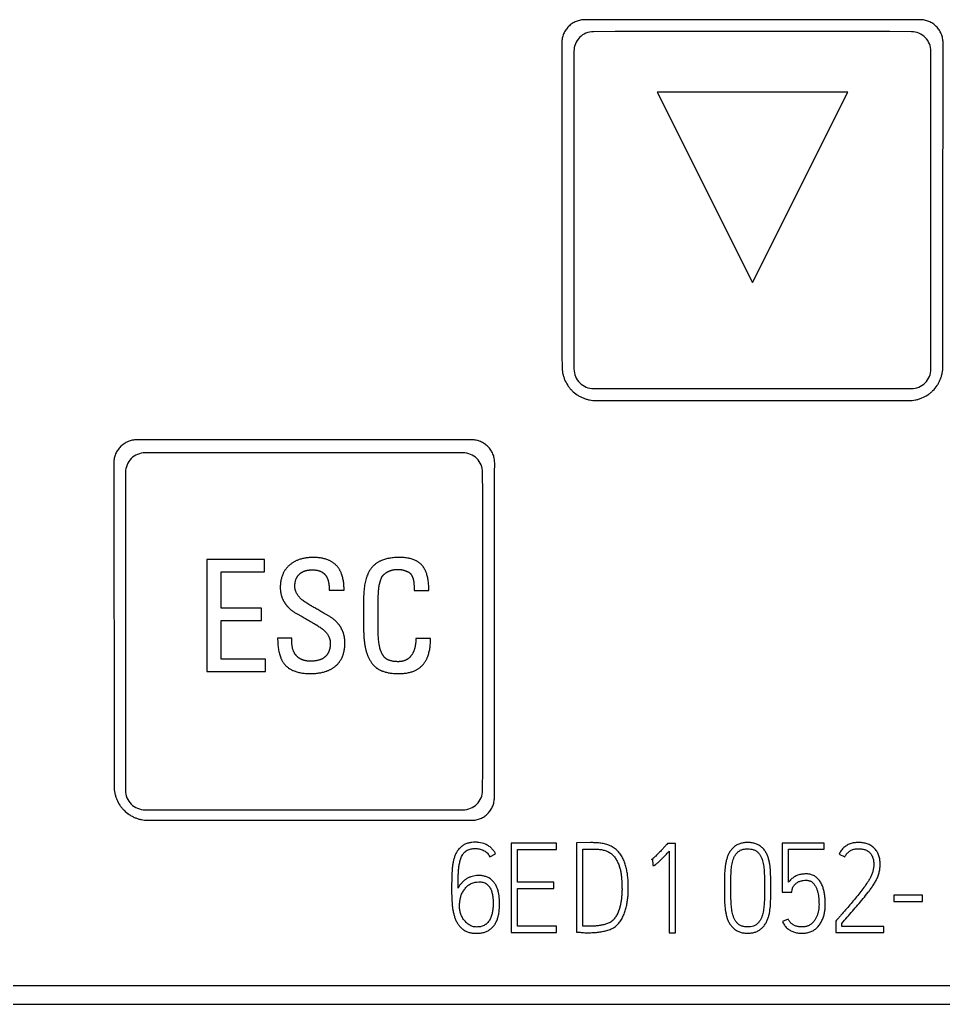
# Model space of a CAD drawing. Extents: x 0 to 420, y 0 to 297.
# Drawn here: x 134.88 to 151.37, y 167.9 to 185.48 of the extents above; entities that cross this region are included whole.
import ezdxf

# ---------------------------------------------------------------- set-up
doc = ezdxf.new("R2010")
doc.units = 0
doc.header["$LTSCALE"] = 23.1
doc.layers.add('10000_FRONT', color=7, linetype='CONTINUOUS')
doc.layers.add('10500_FRONT_LABELING', color=7, linetype='CONTINUOUS')

msp = doc.modelspace()

# ---------------------------------------------------------------- linework, layer by layer
at = {"layer": '10000_FRONT', "color": 7, "linetype": 'CONTINUOUS'}
for p, q in [((150.955, 185.478), (144.975, 185.478)), ((145.515, 185.266), (145.126, 185.264)), ((150.415, 185.266), (145.515, 185.266)), ((150.803, 185.264), (150.415, 185.266)), ((146.265, 184.186), (147.965, 180.786)), ((149.665, 184.186), (146.265, 184.186)), ((147.965, 180.786), (149.665, 184.186)), ((145.129, 178.891), (150.8, 178.891)), ((145.175, 178.677), (150.755, 178.677)), ((142.955, 177.975), (136.975, 177.975)), ((142.798, 177.743), (137.123, 177.743)), ((143.15, 177.008), (143.148, 177.395)), ((143.148, 171.717), (143.15, 172.103)), ((137.123, 171.369), (142.798, 171.369)), ((137.175, 171.183), (142.955, 171.183)), ((133.815, 168.229), (163.015, 168.229)), ((98.215, 167.896), (163.015, 167.896))]:
    msp.add_line(p, q, dxfattribs=at)
for points, knots in [([(144.975, 185.478), (144.947, 185.478), (144.921, 185.476), (144.881, 185.468), (144.868, 185.464), (144.842, 185.456), (144.829, 185.452), (144.792, 185.436), (144.768, 185.424), (144.735, 185.401), (144.724, 185.393), (144.703, 185.376), (144.693, 185.367), (144.664, 185.339), (144.647, 185.318), (144.625, 185.284), (144.618, 185.273), (144.605, 185.249), (144.599, 185.237), (144.589, 185.212), (144.584, 185.199), (144.576, 185.173), (144.573, 185.16), (144.565, 185.12), (144.562, 185.093), (144.562, 185.066)], [0, 0, 0, 0, 0.125, 0.125, 0.1875, 0.1875, 0.25, 0.25, 0.375, 0.375, 0.4375, 0.4375, 0.5, 0.5, 0.625, 0.625, 0.6875, 0.6875, 0.75, 0.75, 0.8125, 0.8125, 0.875, 0.875, 1, 1, 1, 1]), ([(151.367, 185.066), (151.367, 185.093), (151.364, 185.12), (151.356, 185.16), (151.353, 185.173), (151.345, 185.199), (151.34, 185.211), (151.325, 185.249), (151.312, 185.273), (151.29, 185.306), (151.282, 185.317), (151.265, 185.338), (151.255, 185.348), (151.227, 185.377), (151.206, 185.394), (151.173, 185.416), (151.161, 185.423), (151.137, 185.436), (151.125, 185.442), (151.1, 185.452), (151.088, 185.457), (151.062, 185.464), (151.049, 185.468), (151.009, 185.476), (150.982, 185.478), (150.955, 185.478)], [0, 0, 0, 0, 0.125, 0.125, 0.1875, 0.1875, 0.25, 0.25, 0.375, 0.375, 0.4375, 0.4375, 0.5, 0.5, 0.625, 0.625, 0.6875, 0.6875, 0.75, 0.75, 0.8125, 0.8125, 0.875, 0.875, 1, 1, 1, 1]), ([(145.126, 185.264), (145.08, 185.264), (145.035, 185.255), (144.95, 185.22), (144.912, 185.194), (144.816, 185.097), (144.778, 185.006), (144.778, 184.914)], [0, 0, 0, 0, 0.25, 0.25, 0.5, 0.5, 1, 1, 1, 1]), ([(151.151, 184.914), (151.151, 184.96), (151.142, 185.006), (151.107, 185.09), (151.082, 185.129), (150.985, 185.226), (150.895, 185.264), (150.803, 185.264)], [0, 0, 0, 0, 0.25, 0.25, 0.5, 0.5, 1, 1, 1, 1]), ([(144.565, 179.286), (144.565, 179.246), (144.569, 179.206), (144.58, 179.148), (144.585, 179.129), (144.597, 179.091), (144.604, 179.072), (144.627, 179.016), (144.645, 178.981), (144.679, 178.932), (144.69, 178.915), (144.716, 178.884), (144.729, 178.87), (144.771, 178.827), (144.802, 178.802), (144.844, 178.774), (144.852, 178.769), (144.869, 178.759), (144.896, 178.744), (144.922, 178.731), (144.959, 178.716), (144.978, 178.709), (145.006, 178.7), (145.016, 178.698), (145.035, 178.693), (145.045, 178.691), (145.094, 178.681), (145.134, 178.677), (145.175, 178.677)], [0, 0, 0, 0, 0.125, 0.125, 0.1875, 0.1875, 0.25, 0.25, 0.375, 0.375, 0.4375, 0.4375, 0.5, 0.5, 0.625, 0.625, 0.65625, 0.65625, 0.6875, 0.75, 0.75, 0.8125, 0.8125, 0.84375, 0.84375, 0.875, 0.875, 1, 1, 1, 1]), ([(144.779, 179.241), (144.779, 179.194), (144.788, 179.149), (144.823, 179.064), (144.849, 179.025), (144.946, 178.929), (145.037, 178.891), (145.129, 178.891)], [0, 0, 0, 0, 0.249999, 0.249999, 0.499999, 0.499999, 1, 1, 1, 1]), ([(150.755, 178.677), (150.795, 178.677), (150.834, 178.681), (150.893, 178.692), (150.912, 178.697), (150.95, 178.709), (150.969, 178.716), (151.025, 178.739), (151.06, 178.757), (151.101, 178.785), (151.109, 178.791), (151.125, 178.803), (151.133, 178.809), (151.157, 178.828), (151.171, 178.841), (151.214, 178.883), (151.239, 178.914), (151.267, 178.956), (151.272, 178.964), (151.282, 178.981), (151.297, 179.007), (151.31, 179.034), (151.325, 179.071), (151.332, 179.09), (151.341, 179.118), (151.343, 179.128), (151.348, 179.147), (151.35, 179.157), (151.36, 179.206), (151.364, 179.246), (151.364, 179.286)], [0, 0, 0, 0, 0.125, 0.125, 0.1875, 0.1875, 0.25, 0.25, 0.375, 0.375, 0.40625, 0.40625, 0.4375, 0.4375, 0.5, 0.5, 0.625, 0.625, 0.65625, 0.65625, 0.6875, 0.75, 0.75, 0.8125, 0.8125, 0.84375, 0.84375, 0.875, 0.875, 1, 1, 1, 1]), ([(150.8, 178.891), (150.846, 178.891), (150.892, 178.9), (150.976, 178.935), (151.015, 178.961), (151.112, 179.058), (151.15, 179.148), (151.15, 179.241)], [0, 0, 0, 0, 0.25, 0.25, 0.5, 0.5, 1, 1, 1, 1]), ([(136.975, 177.975), (136.948, 177.975), (136.921, 177.972), (136.882, 177.965), (136.869, 177.961), (136.843, 177.953), (136.831, 177.949), (136.793, 177.933), (136.77, 177.921), (136.737, 177.899), (136.726, 177.891), (136.705, 177.874), (136.695, 177.865), (136.667, 177.837), (136.65, 177.816), (136.627, 177.782), (136.62, 177.771), (136.608, 177.747), (136.602, 177.735), (136.592, 177.711), (136.587, 177.698), (136.58, 177.673), (136.576, 177.66), (136.568, 177.62), (136.566, 177.593), (136.566, 177.566)], [0, 0, 0, 0, 0.125, 0.125, 0.1875, 0.1875, 0.25, 0.25, 0.375, 0.375, 0.4375, 0.4375, 0.5, 0.5, 0.625, 0.625, 0.6875, 0.6875, 0.75, 0.75, 0.8125, 0.8125, 0.875, 0.875, 1, 1, 1, 1]), ([(143.363, 177.566), (143.363, 177.593), (143.361, 177.62), (143.353, 177.659), (143.349, 177.672), (143.342, 177.697), (143.337, 177.71), (143.322, 177.747), (143.309, 177.771), (143.287, 177.804), (143.279, 177.815), (143.262, 177.836), (143.253, 177.846), (143.225, 177.874), (143.204, 177.891), (143.171, 177.913), (143.159, 177.92), (143.136, 177.933), (143.124, 177.939), (143.099, 177.949), (143.087, 177.954), (143.061, 177.961), (143.048, 177.965), (143.008, 177.973), (142.982, 177.975), (142.955, 177.975)], [0, 0, 0, 0, 0.125, 0.125, 0.1875, 0.1875, 0.25, 0.25, 0.375, 0.375, 0.4375, 0.4375, 0.5, 0.5, 0.625, 0.625, 0.6875, 0.6875, 0.75, 0.75, 0.8125, 0.8125, 0.875, 0.875, 1, 1, 1, 1]), ([(137.123, 177.743), (137.076, 177.743), (137.031, 177.734), (136.946, 177.699), (136.907, 177.673), (136.811, 177.576), (136.773, 177.486), (136.773, 177.393)], [0, 0, 0, 0, 0.25, 0.25, 0.5, 0.5, 1, 1, 1, 1]), ([(143.148, 177.395), (143.148, 177.441), (143.138, 177.486), (143.103, 177.571), (143.077, 177.609), (142.98, 177.706), (142.89, 177.743), (142.798, 177.743)], [0, 0, 0, 0, 0.25, 0.25, 0.5, 0.5, 1, 1, 1, 1]), ([(136.57, 171.786), (136.57, 171.746), (136.574, 171.707), (136.586, 171.649), (136.591, 171.63), (136.602, 171.592), (136.609, 171.574), (136.632, 171.519), (136.65, 171.484), (136.683, 171.435), (136.695, 171.419), (136.72, 171.388), (136.733, 171.374), (136.775, 171.332), (136.805, 171.307), (136.847, 171.279), (136.855, 171.274), (136.872, 171.264), (136.898, 171.249), (136.925, 171.236), (136.961, 171.221), (136.98, 171.215), (137.008, 171.206), (137.017, 171.203), (137.037, 171.199), (137.046, 171.196), (137.095, 171.187), (137.135, 171.183), (137.175, 171.183)], [0, 0, 0, 0, 0.125, 0.125, 0.1875, 0.1875, 0.25, 0.25, 0.375, 0.375, 0.4375, 0.4375, 0.5, 0.5, 0.625, 0.625, 0.65625, 0.65625, 0.6875, 0.75, 0.75, 0.8125, 0.8125, 0.84375, 0.84375, 0.875, 0.875, 1, 1, 1, 1]), ([(136.773, 171.719), (136.773, 171.673), (136.782, 171.628), (136.817, 171.543), (136.843, 171.504), (136.94, 171.407), (137.03, 171.369), (137.123, 171.369)], [0, 0, 0, 0, 0.25, 0.25, 0.5, 0.5, 1, 1, 1, 1]), ([(142.798, 171.369), (142.844, 171.369), (142.889, 171.378), (142.974, 171.413), (143.012, 171.439), (143.109, 171.535), (143.147, 171.625), (143.148, 171.717)], [0, 0, 0, 0, 0.25, 0.25, 0.5, 0.5, 1, 1, 1, 1]), ([(142.955, 171.183), (142.981, 171.183), (143.007, 171.185), (143.046, 171.193), (143.059, 171.196), (143.084, 171.204), (143.097, 171.209), (143.134, 171.224), (143.157, 171.236), (143.19, 171.258), (143.2, 171.266), (143.221, 171.283), (143.231, 171.292), (143.259, 171.32), (143.275, 171.34), (143.298, 171.373), (143.304, 171.384), (143.317, 171.408), (143.323, 171.419), (143.333, 171.444), (143.337, 171.456), (143.345, 171.481), (143.348, 171.494), (143.356, 171.533), (143.358, 171.56), (143.359, 171.586)], [0, 0, 0, 0, 0.125, 0.125, 0.1875, 0.1875, 0.25, 0.25, 0.375, 0.375, 0.4375, 0.4375, 0.5, 0.5, 0.625, 0.625, 0.6875, 0.6875, 0.75, 0.75, 0.8125, 0.8125, 0.875, 0.875, 1, 1, 1, 1])]:
    msp.add_open_spline(points, degree=3, knots=knots, dxfattribs=at)
for points in [[(144.562, 185.066), (144.563, 183.139), (144.564, 181.213), (144.565, 179.286)], [(151.364, 179.286), (151.365, 181.213), (151.366, 183.139), (151.367, 185.066)], [(144.778, 184.914), (144.778, 183.023), (144.779, 181.131), (144.779, 179.241)], [(151.15, 179.241), (151.151, 181.131), (151.151, 183.023), (151.151, 184.914)], [(136.566, 177.566), (136.567, 175.639), (136.569, 173.712), (136.57, 171.786)], [(143.359, 171.586), (143.36, 173.579), (143.362, 175.572), (143.363, 177.566)], [(136.773, 177.393), (136.773, 175.502), (136.773, 173.611), (136.773, 171.719)], [(143.15, 172.103), (143.15, 173.738), (143.15, 175.373), (143.15, 177.008)]]:
    msp.add_open_spline(points, degree=3, dxfattribs=at)
at = {"layer": '10500_FRONT_LABELING', "color": 7, "linetype": 'CONTINUOUS'}
for p, q in [((138.225, 175.837), (138.225, 173.84)), ((139.254, 175.837), (138.225, 175.837)), ((139.254, 175.616), (139.254, 175.837)), ((138.479, 174.972), (138.479, 175.616)), ((138.479, 175.616), (139.254, 175.616)), ((140.41, 175.293), (140.675, 175.293)), ((141.024, 175.152), (141.024, 174.589)), ((141.926, 175.285), (142.189, 175.285)), ((139.198, 174.972), (138.479, 174.972)), ((139.198, 174.751), (139.198, 174.972)), ((141.284, 174.558), (141.284, 175.094)), ((138.479, 174.061), (138.479, 174.751)), ((138.479, 174.751), (139.198, 174.751)), ((139.743, 174.434), (139.489, 174.434)), ((139.743, 174.376), (139.743, 174.434)), ((142.219, 174.428), (141.956, 174.428)), ((139.27, 174.061), (138.479, 174.061)), ((139.27, 173.84), (139.27, 174.061)), ((138.225, 173.84), (139.27, 173.84)), ((143.659, 170.776), (143.659, 169.181)), ((144.464, 170.776), (143.659, 170.776)), ((144.464, 170.663), (144.464, 170.776)), ((145.071, 170.783), (144.825, 170.781)), ((144.825, 170.781), (144.825, 169.187)), ((146.45, 170.767), (146.434, 170.75)), ((146.591, 170.767), (146.45, 170.767)), ((146.591, 169.174), (146.591, 170.767)), ((148.496, 170.776), (148.496, 169.897)), ((149.242, 170.776), (148.496, 170.776)), ((149.242, 170.665), (149.242, 170.776)), ((143.276, 170.532), (143.379, 170.585)), ((143.771, 170.077), (143.771, 170.663)), ((143.771, 170.663), (144.464, 170.663)), ((144.939, 169.292), (144.939, 170.668)), ((144.939, 170.668), (145.116, 170.668)), ((146.479, 170.63), (146.479, 169.174)), ((148.608, 170.075), (148.608, 170.665)), ((148.608, 170.665), (149.242, 170.665)), ((149.511, 170.579), (149.612, 170.528)), ((146.165, 170.481), (146.178, 170.486)), ((146.178, 170.486), (146.185, 170.372)), ((143.079, 170.195), (143.038, 170.193)), ((143.047, 170.079), (143.083, 170.082)), ((144.421, 170.077), (143.771, 170.077)), ((144.421, 169.966), (144.421, 170.077)), ((143.771, 169.292), (143.771, 169.966)), ((143.771, 169.966), (144.421, 169.966)), ((147.465, 169.986), (147.465, 169.962)), ((147.579, 169.962), (147.579, 169.986)), ((148.18, 169.986), (148.18, 169.962)), ((148.292, 169.962), (148.292, 169.986)), ((148.496, 169.897), (148.666, 169.897)), ((148.666, 169.897), (148.675, 169.946)), ((150.489, 169.844), (150.489, 169.731)), ((151, 169.844), (150.489, 169.844)), ((150.489, 169.731), (151, 169.731)), ((151, 169.731), (151, 169.844)), ((148.604, 169.418), (148.5, 169.372)), ((149.464, 169.396), (149.451, 169.38)), ((149.451, 169.38), (149.451, 169.176)), ((149.563, 169.287), (149.563, 169.34)), ((143.659, 169.181), (144.464, 169.181)), ((144.464, 169.292), (143.771, 169.292)), ((144.464, 169.181), (144.464, 169.292)), ((146.479, 169.174), (146.591, 169.174)), ((149.451, 169.176), (150.311, 169.176)), ((150.311, 169.287), (149.563, 169.287)), ((150.311, 169.176), (150.311, 169.287))]:
    msp.add_line(p, q, dxfattribs=at)
for points in [[(140.122, 175.875), (139.858, 175.875), (139.696, 175.734)], [(140.536, 175.734), (140.397, 175.875), (140.122, 175.875)], [(141.666, 175.875), (141.348, 175.875), (141.196, 175.723)], [(142.074, 175.725), (141.952, 175.875), (141.666, 175.875)], [(139.696, 175.734), (139.536, 175.595), (139.536, 175.334)], [(139.893, 175.591), (139.973, 175.654), (140.103, 175.654)], [(140.103, 175.654), (140.275, 175.654), (140.348, 175.554)], [(140.675, 175.293), (140.675, 175.593), (140.536, 175.734)], [(141.196, 175.723), (141.024, 175.552), (141.024, 175.152)], [(141.417, 175.596), (141.508, 175.663), (141.644, 175.663)], [(141.644, 175.663), (141.692, 175.663), (141.763, 175.64)], [(142.189, 175.285), (142.189, 175.585), (142.074, 175.725)], [(139.796, 175.362), (139.796, 175.514), (139.893, 175.591)], [(141.301, 175.37), (141.308, 175.413), (141.341, 175.508)], [(141.341, 175.508), (141.356, 175.552), (141.417, 175.596)], [(141.763, 175.64), (141.834, 175.618), (141.865, 175.58)], [(141.865, 175.58), (141.895, 175.542), (141.91, 175.483)], [(141.91, 175.483), (141.926, 175.423), (141.926, 175.285)], [(140.026, 175.048), (139.796, 175.181), (139.796, 175.362)], [(141.284, 175.094), (141.284, 175.264), (141.301, 175.37)], [(140.457, 174.798), (140.169, 174.964), (140.026, 175.048)], [(139.768, 174.909), (140.056, 174.743), (140.198, 174.66)], [(140.198, 174.66), (140.429, 174.524), (140.429, 174.343)], [(139.489, 174.434), (139.489, 174.094), (139.629, 173.948)], [(141.024, 174.589), (141.024, 174.084), (141.25, 173.906)], [(141.388, 174.102), (141.284, 174.225), (141.284, 174.558)], [(141.956, 174.428), (141.956, 174.23), (141.873, 174.122)], [(142.078, 173.956), (142.219, 174.114), (142.219, 174.428)], [(139.847, 174.098), (139.743, 174.186), (139.743, 174.376)], [(140.504, 173.921), (140.689, 174.063), (140.689, 174.354)], [(140.075, 174.023), (139.936, 174.023), (139.847, 174.098)], [(140.326, 174.093), (140.239, 174.023), (140.075, 174.023)], [(141.641, 174.014), (141.462, 174.014), (141.388, 174.102)], [(141.873, 174.122), (141.79, 174.014), (141.641, 174.014)], [(139.629, 173.948), (139.769, 173.802), (140.072, 173.802)], [(140.072, 173.802), (140.348, 173.802), (140.504, 173.921)], [(141.25, 173.906), (141.382, 173.802), (141.655, 173.802)], [(141.655, 173.802), (141.939, 173.802), (142.078, 173.956)]]:
    msp.add_open_spline(points, degree=2, dxfattribs=at)
for points, degree, knots in [([(140.348, 175.554), (140.372, 175.522), (140.387, 175.473), (140.41, 175.399), (140.41, 175.293)], 2, [0, 0, 0, 0.333333, 0.333333, 1, 1, 1]), ([(139.536, 175.334), (139.536, 175.2), (139.602, 175.087), (139.659, 174.988), (139.768, 174.909)], 2, [0, 0, 0, 0.5, 0.5, 1, 1, 1]), ([(140.689, 174.354), (140.689, 174.491), (140.628, 174.604), (140.571, 174.711), (140.457, 174.798)], 2, [0, 0, 0, 0.5, 0.5, 1, 1, 1]), ([(140.429, 174.343), (140.429, 174.266), (140.406, 174.205), (140.38, 174.136), (140.326, 174.093)], 2, [0, 0, 0, 0.5, 0.5, 1, 1, 1]), ([(143.379, 170.585), (143.369, 170.604), (143.358, 170.622), (143.333, 170.655), (143.319, 170.67), (143.289, 170.699), (143.272, 170.712), (143.237, 170.735), (143.219, 170.745), (143.161, 170.77), (143.121, 170.781), (143.059, 170.789), (143.038, 170.79), (142.996, 170.79), (142.976, 170.788), (142.945, 170.785), (142.935, 170.784), (142.914, 170.78), (142.904, 170.778), (142.873, 170.77), (142.854, 170.763), (142.825, 170.749), (142.816, 170.745), (142.798, 170.734), (142.789, 170.728), (142.764, 170.71), (142.748, 170.696), (142.72, 170.666), (142.707, 170.649), (142.684, 170.614), (142.674, 170.596), (142.661, 170.567), (142.657, 170.558), (142.65, 170.538), (142.647, 170.528), (142.637, 170.498), (142.632, 170.478), (142.623, 170.438), (142.619, 170.418), (142.612, 170.377), (142.609, 170.356), (142.603, 170.295), (142.6, 170.254), (142.596, 170.171), (142.596, 170.129), (142.595, 170.046), (142.595, 170.005), (142.595, 169.922), (142.595, 169.88), (142.596, 169.818), (142.597, 169.797), (142.598, 169.756), (142.6, 169.735), (142.603, 169.694), (142.605, 169.673), (142.609, 169.632), (142.612, 169.612), (142.619, 169.57), (142.623, 169.55), (142.632, 169.509), (142.638, 169.489), (142.65, 169.449), (142.657, 169.429), (142.673, 169.39), (142.682, 169.371), (142.703, 169.335), (142.714, 169.317), (142.734, 169.293), (142.741, 169.285), (142.755, 169.269), (142.763, 169.262), (142.787, 169.241), (142.803, 169.229), (142.83, 169.212), (142.839, 169.207), (142.858, 169.198), (142.868, 169.193), (142.897, 169.182), (142.917, 169.176), (142.948, 169.17), (142.959, 169.169), (142.979, 169.166), (142.99, 169.165), (143.021, 169.163), (143.042, 169.163), (143.084, 169.164), (143.105, 169.166), (143.136, 169.171), (143.146, 169.174), (143.167, 169.179), (143.177, 169.182), (143.207, 169.192), (143.226, 169.2), (143.263, 169.22), (143.281, 169.232), (143.313, 169.259), (143.328, 169.274), (143.348, 169.298), (143.355, 169.306), (143.367, 169.324), (143.372, 169.333), (143.388, 169.36), (143.397, 169.379), (143.413, 169.418), (143.419, 169.438), (143.43, 169.479), (143.434, 169.499), (143.445, 169.561), (143.448, 169.603), (143.451, 169.666), (143.451, 169.687), (143.45, 169.729), (143.45, 169.75), (143.445, 169.812), (143.44, 169.853), (143.426, 169.915), (143.421, 169.935), (143.407, 169.975), (143.398, 169.994), (143.384, 170.023), (143.379, 170.032), (143.368, 170.05), (143.362, 170.059), (143.342, 170.084), (143.328, 170.1), (143.305, 170.121), (143.297, 170.127), (143.28, 170.14), (143.271, 170.146), (143.243, 170.162), (143.224, 170.17), (143.194, 170.18), (143.183, 170.182), (143.163, 170.187), (143.152, 170.19), (143.121, 170.194), (143.1, 170.196), (143.079, 170.195)], 3, [0, 0, 0, 0, 0.015625, 0.015625, 0.03125, 0.03125, 0.046875, 0.046875, 0.0625, 0.0625, 0.09375, 0.09375, 0.109375, 0.109375, 0.125, 0.125, 0.132812, 0.132812, 0.140625, 0.140625, 0.15625, 0.15625, 0.164062, 0.164062, 0.171875, 0.171875, 0.1875, 0.1875, 0.203125, 0.203125, 0.21875, 0.21875, 0.226562, 0.226562, 0.234375, 0.234375, 0.25, 0.25, 0.265625, 0.265625, 0.28125, 0.28125, 0.3125, 0.3125, 0.34375, 0.34375, 0.375, 0.375, 0.40625, 0.40625, 0.421875, 0.421875, 0.4375, 0.4375, 0.453125, 0.453125, 0.46875, 0.46875, 0.484375, 0.484375, 0.5, 0.5, 0.515625, 0.515625, 0.53125, 0.53125, 0.546875, 0.546875, 0.554688, 0.554688, 0.5625, 0.5625, 0.578125, 0.578125, 0.585938, 0.585938, 0.59375, 0.59375, 0.609375, 0.609375, 0.617188, 0.617188, 0.625, 0.625, 0.640625, 0.640625, 0.65625, 0.65625, 0.664062, 0.664062, 0.671875, 0.671875, 0.6875, 0.6875, 0.703125, 0.703125, 0.71875, 0.71875, 0.726562, 0.726562, 0.734375, 0.734375, 0.75, 0.75, 0.765625, 0.765625, 0.78125, 0.78125, 0.8125, 0.8125, 0.828125, 0.828125, 0.84375, 0.84375, 0.875, 0.875, 0.890625, 0.890625, 0.90625, 0.90625, 0.914062, 0.914062, 0.921875, 0.921875, 0.9375, 0.9375, 0.945312, 0.945312, 0.953125, 0.953125, 0.96875, 0.96875, 0.976562, 0.976562, 0.984375, 0.984375, 1, 1, 1, 1]), ([(144.825, 169.187), (144.839, 169.186), (144.853, 169.185), (144.88, 169.182), (144.894, 169.181), (144.922, 169.178), (144.936, 169.177), (144.964, 169.175), (144.978, 169.175), (145.02, 169.174), (145.047, 169.174), (145.103, 169.175), (145.131, 169.177), (145.186, 169.181), (145.213, 169.184), (145.269, 169.192), (145.296, 169.197), (145.337, 169.207), (145.351, 169.21), (145.378, 169.217), (145.392, 169.222), (145.418, 169.231), (145.431, 169.237), (145.457, 169.248), (145.47, 169.255), (145.494, 169.269), (145.506, 169.277), (145.528, 169.294), (145.539, 169.303), (145.569, 169.332), (145.587, 169.354), (145.611, 169.389), (145.619, 169.401), (145.633, 169.425), (145.64, 169.437), (145.659, 169.474), (145.67, 169.5), (145.689, 169.553), (145.698, 169.58), (145.712, 169.634), (145.719, 169.661), (145.729, 169.716), (145.733, 169.743), (145.74, 169.799), (145.743, 169.826), (145.747, 169.882), (145.748, 169.91), (145.748, 169.966), (145.748, 169.994), (145.747, 170.05), (145.746, 170.078), (145.743, 170.134), (145.74, 170.162), (145.734, 170.217), (145.73, 170.245), (145.722, 170.286), (145.72, 170.3), (145.713, 170.327), (145.71, 170.341), (145.703, 170.368), (145.699, 170.382), (145.691, 170.409), (145.686, 170.422), (145.671, 170.462), (145.66, 170.487), (145.64, 170.525), (145.633, 170.537), (145.617, 170.561), (145.609, 170.572), (145.592, 170.595), (145.583, 170.606), (145.565, 170.627), (145.555, 170.637), (145.535, 170.656), (145.524, 170.665), (145.502, 170.683), (145.491, 170.691), (145.455, 170.714), (145.429, 170.726), (145.39, 170.742), (145.377, 170.747), (145.35, 170.755), (145.336, 170.759), (145.295, 170.768), (145.267, 170.773), (145.211, 170.778), (145.183, 170.78), (145.141, 170.782), (145.127, 170.782), (145.099, 170.783), (145.085, 170.783), (145.071, 170.783)], 3, [0, 0, 0, 0, 0.015625, 0.015625, 0.03125, 0.03125, 0.046875, 0.046875, 0.0625, 0.0625, 0.09375, 0.09375, 0.125, 0.125, 0.15625, 0.15625, 0.1875, 0.1875, 0.203125, 0.203125, 0.21875, 0.21875, 0.234375, 0.234375, 0.25, 0.25, 0.265625, 0.265625, 0.28125, 0.28125, 0.3125, 0.3125, 0.328125, 0.328125, 0.34375, 0.34375, 0.375, 0.375, 0.40625, 0.40625, 0.4375, 0.4375, 0.46875, 0.46875, 0.5, 0.5, 0.53125, 0.53125, 0.5625, 0.5625, 0.59375, 0.59375, 0.625, 0.625, 0.65625, 0.65625, 0.671875, 0.671875, 0.6875, 0.6875, 0.703125, 0.703125, 0.71875, 0.71875, 0.75, 0.75, 0.765625, 0.765625, 0.78125, 0.78125, 0.796875, 0.796875, 0.8125, 0.8125, 0.828125, 0.828125, 0.84375, 0.84375, 0.875, 0.875, 0.890625, 0.890625, 0.90625, 0.90625, 0.9375, 0.9375, 0.96875, 0.96875, 0.984375, 0.984375, 1, 1, 1, 1]), ([(146.434, 170.75), (146.423, 170.738), (146.413, 170.726), (146.391, 170.703), (146.38, 170.691), (146.348, 170.656), (146.326, 170.633), (146.282, 170.587), (146.26, 170.565), (146.226, 170.532), (146.214, 170.521), (146.196, 170.505), (146.19, 170.5), (146.178, 170.49), (146.172, 170.485), (146.165, 170.481)], 3, [0, 0, 0, 0, 0.125, 0.125, 0.25, 0.25, 0.5, 0.5, 0.75, 0.75, 0.875, 0.875, 0.9375, 0.9375, 1, 1, 1, 1]), ([(148.292, 169.986), (148.292, 170.029), (148.292, 170.071), (148.291, 170.156), (148.29, 170.198), (148.287, 170.283), (148.284, 170.325), (148.276, 170.388), (148.272, 170.409), (148.264, 170.45), (148.259, 170.471), (148.248, 170.513), (148.241, 170.533), (148.225, 170.573), (148.215, 170.592), (148.199, 170.62), (148.193, 170.629), (148.18, 170.647), (148.174, 170.655), (148.153, 170.68), (148.138, 170.695), (148.112, 170.715), (148.104, 170.722), (148.086, 170.733), (148.076, 170.739), (148.048, 170.754), (148.028, 170.762), (147.997, 170.771), (147.986, 170.774), (147.965, 170.778), (147.955, 170.78), (147.923, 170.784), (147.901, 170.785), (147.858, 170.785), (147.837, 170.784), (147.794, 170.778), (147.773, 170.774), (147.732, 170.762), (147.711, 170.754), (147.673, 170.734), (147.655, 170.722), (147.63, 170.702), (147.622, 170.694), (147.607, 170.679), (147.6, 170.671), (147.586, 170.655), (147.579, 170.647), (147.566, 170.629), (147.56, 170.62), (147.544, 170.592), (147.535, 170.573), (147.519, 170.533), (147.512, 170.513), (147.5, 170.472), (147.494, 170.451), (147.486, 170.409), (147.482, 170.388), (147.474, 170.325), (147.47, 170.283), (147.467, 170.198), (147.466, 170.156), (147.465, 170.071), (147.465, 170.029), (147.465, 169.986)], 3, [0, 0, 0, 0, 0.0625, 0.0625, 0.125, 0.125, 0.1875, 0.1875, 0.21875, 0.21875, 0.25, 0.25, 0.28125, 0.28125, 0.3125, 0.3125, 0.328125, 0.328125, 0.34375, 0.34375, 0.375, 0.375, 0.390625, 0.390625, 0.40625, 0.40625, 0.4375, 0.4375, 0.453125, 0.453125, 0.46875, 0.46875, 0.5, 0.5, 0.53125, 0.53125, 0.5625, 0.5625, 0.59375, 0.59375, 0.625, 0.625, 0.640625, 0.640625, 0.65625, 0.65625, 0.671875, 0.671875, 0.6875, 0.6875, 0.71875, 0.71875, 0.75, 0.75, 0.78125, 0.78125, 0.8125, 0.8125, 0.875, 0.875, 0.9375, 0.9375, 1, 1, 1, 1]), ([(149.563, 169.34), (149.594, 169.377), (149.626, 169.414), (149.689, 169.488), (149.72, 169.524), (149.783, 169.598), (149.815, 169.634), (149.877, 169.708), (149.908, 169.745), (149.97, 169.82), (150, 169.858), (150.044, 169.915), (150.059, 169.935), (150.087, 169.974), (150.101, 169.994), (150.128, 170.034), (150.141, 170.055), (150.166, 170.096), (150.177, 170.118), (150.193, 170.15), (150.197, 170.162), (150.206, 170.184), (150.211, 170.195), (150.218, 170.218), (150.222, 170.23), (150.228, 170.254), (150.23, 170.266), (150.237, 170.301), (150.24, 170.325), (150.244, 170.373), (150.245, 170.398), (150.243, 170.434), (150.242, 170.446), (150.239, 170.471), (150.238, 170.483), (150.231, 170.519), (150.225, 170.542), (150.212, 170.577), (150.207, 170.588), (150.196, 170.61), (150.19, 170.62), (150.177, 170.64), (150.17, 170.65), (150.154, 170.669), (150.146, 170.678), (150.128, 170.695), (150.119, 170.703), (150.1, 170.718), (150.09, 170.724), (150.069, 170.736), (150.058, 170.742), (150.035, 170.752), (150.024, 170.756), (149.99, 170.768), (149.966, 170.774), (149.93, 170.78), (149.918, 170.782), (149.894, 170.784), (149.882, 170.785), (149.845, 170.786), (149.821, 170.785), (149.784, 170.78), (149.772, 170.779), (149.748, 170.774), (149.736, 170.771), (149.701, 170.76), (149.679, 170.75), (149.647, 170.732), (149.637, 170.725), (149.617, 170.711), (149.598, 170.696), (149.581, 170.679), (149.564, 170.661), (149.556, 170.652), (149.534, 170.622), (149.522, 170.601), (149.511, 170.579)], 3, [0, 0, 0, 0, 0.0625, 0.0625, 0.125, 0.125, 0.1875, 0.1875, 0.25, 0.25, 0.3125, 0.3125, 0.34375, 0.34375, 0.375, 0.375, 0.40625, 0.40625, 0.4375, 0.4375, 0.453125, 0.453125, 0.46875, 0.46875, 0.484375, 0.484375, 0.5, 0.5, 0.53125, 0.53125, 0.5625, 0.5625, 0.578125, 0.578125, 0.59375, 0.59375, 0.625, 0.625, 0.640625, 0.640625, 0.65625, 0.65625, 0.671875, 0.671875, 0.6875, 0.6875, 0.703125, 0.703125, 0.71875, 0.71875, 0.734375, 0.734375, 0.75, 0.75, 0.78125, 0.78125, 0.796875, 0.796875, 0.8125, 0.8125, 0.84375, 0.84375, 0.859375, 0.859375, 0.875, 0.875, 0.90625, 0.90625, 0.921875, 0.921875, 0.9375, 0.953125, 0.953125, 0.96875, 0.96875, 1, 1, 1, 1]), ([(142.709, 169.971), (142.709, 170.02), (142.709, 170.069), (142.711, 170.143), (142.712, 170.168), (142.714, 170.217), (142.715, 170.242), (142.718, 170.291), (142.72, 170.316), (142.726, 170.365), (142.73, 170.389), (142.74, 170.437), (142.746, 170.461), (142.757, 170.496), (142.761, 170.507), (142.771, 170.53), (142.776, 170.541), (142.789, 170.563), (142.799, 170.579), (142.81, 170.593), (142.818, 170.603), (142.823, 170.607), (142.836, 170.621), (142.845, 170.629), (142.866, 170.643), (142.876, 170.649), (142.899, 170.659), (142.911, 170.663), (142.935, 170.67), (142.947, 170.673), (142.971, 170.676), (142.984, 170.677), (143.009, 170.679), (143.021, 170.679), (143.058, 170.677), (143.082, 170.674), (143.131, 170.661), (143.154, 170.652), (143.186, 170.633), (143.197, 170.626), (143.216, 170.611), (143.225, 170.603), (143.242, 170.584), (143.25, 170.575), (143.264, 170.554), (143.27, 170.543), (143.276, 170.532)], 3, [0, 0, 0, 0, 0.125, 0.125, 0.1875, 0.1875, 0.25, 0.25, 0.3125, 0.3125, 0.375, 0.375, 0.4375, 0.4375, 0.46875, 0.46875, 0.5, 0.5, 0.53125, 0.546875, 0.546875, 0.5625, 0.5625, 0.59375, 0.59375, 0.625, 0.625, 0.65625, 0.65625, 0.6875, 0.6875, 0.71875, 0.71875, 0.75, 0.75, 0.8125, 0.8125, 0.875, 0.875, 0.90625, 0.90625, 0.9375, 0.9375, 0.96875, 0.96875, 1, 1, 1, 1]), ([(145.116, 170.668), (145.139, 170.668), (145.162, 170.667), (145.207, 170.665), (145.23, 170.663), (145.275, 170.657), (145.297, 170.653), (145.33, 170.644), (145.341, 170.64), (145.363, 170.632), (145.373, 170.628), (145.394, 170.618), (145.404, 170.613), (145.424, 170.601), (145.433, 170.594), (145.461, 170.574), (145.477, 170.558), (145.507, 170.523), (145.52, 170.504), (145.544, 170.465), (145.554, 170.445), (145.573, 170.404), (145.581, 170.382), (145.592, 170.35), (145.595, 170.339), (145.601, 170.317), (145.604, 170.306), (145.611, 170.272), (145.616, 170.25), (145.622, 170.206), (145.625, 170.183), (145.629, 170.138), (145.63, 170.116), (145.633, 170.071), (145.634, 170.048), (145.635, 170.003), (145.636, 169.98), (145.636, 169.935), (145.636, 169.912), (145.634, 169.867), (145.632, 169.844), (145.628, 169.8), (145.626, 169.777), (145.619, 169.733), (145.615, 169.71), (145.606, 169.666), (145.601, 169.644), (145.582, 169.578), (145.566, 169.536), (145.534, 169.475), (145.522, 169.456), (145.496, 169.42), (145.481, 169.403), (145.459, 169.384), (145.455, 169.38), (145.446, 169.373), (145.432, 169.363), (145.417, 169.354), (145.397, 169.344), (145.387, 169.34), (145.365, 169.332), (145.354, 169.329), (145.322, 169.319), (145.3, 169.314), (145.255, 169.305), (145.211, 169.298), (145.166, 169.294), (145.132, 169.292), (145.121, 169.291), (145.098, 169.29), (145.087, 169.29), (145.052, 169.289), (145.03, 169.289), (144.996, 169.289), (144.984, 169.289), (144.962, 169.29), (144.95, 169.29), (144.939, 169.292)], 3, [0, 0, 0, 0, 0.03125, 0.03125, 0.0625, 0.0625, 0.09375, 0.09375, 0.109375, 0.109375, 0.125, 0.125, 0.140625, 0.140625, 0.15625, 0.15625, 0.1875, 0.1875, 0.21875, 0.21875, 0.25, 0.25, 0.28125, 0.28125, 0.296875, 0.296875, 0.3125, 0.3125, 0.34375, 0.34375, 0.375, 0.375, 0.40625, 0.40625, 0.4375, 0.4375, 0.46875, 0.46875, 0.5, 0.5, 0.53125, 0.53125, 0.5625, 0.5625, 0.59375, 0.59375, 0.625, 0.625, 0.6875, 0.6875, 0.71875, 0.71875, 0.75, 0.75, 0.757812, 0.757812, 0.765625, 0.78125, 0.78125, 0.796875, 0.796875, 0.8125, 0.8125, 0.84375, 0.84375, 0.875, 0.90625, 0.90625, 0.921875, 0.921875, 0.9375, 0.9375, 0.96875, 0.96875, 0.984375, 0.984375, 1, 1, 1, 1]), ([(146.185, 170.372), (146.189, 170.372), (146.193, 170.373), (146.202, 170.375), (146.206, 170.376), (146.213, 170.379), (146.217, 170.38), (146.224, 170.384), (146.228, 170.387), (146.238, 170.394), (146.245, 170.399), (146.257, 170.409), (146.264, 170.414), (146.282, 170.43), (146.294, 170.442), (146.318, 170.464), (146.33, 170.476), (146.365, 170.511), (146.388, 170.534), (146.434, 170.582), (146.456, 170.606), (146.479, 170.63)], 3, [0, 0, 0, 0, 0.03125, 0.03125, 0.0625, 0.0625, 0.09375, 0.09375, 0.125, 0.125, 0.1875, 0.1875, 0.25, 0.25, 0.375, 0.375, 0.5, 0.5, 0.75, 0.75, 1, 1, 1, 1]), ([(147.579, 169.986), (147.579, 170.021), (147.579, 170.057), (147.58, 170.127), (147.581, 170.162), (147.582, 170.215), (147.583, 170.232), (147.585, 170.267), (147.586, 170.285), (147.589, 170.32), (147.591, 170.337), (147.595, 170.372), (147.598, 170.39), (147.605, 170.424), (147.609, 170.441), (147.618, 170.475), (147.623, 170.491), (147.633, 170.516), (147.637, 170.524), (147.645, 170.54), (147.649, 170.547), (147.663, 170.57), (147.674, 170.584), (147.692, 170.604), (147.698, 170.61), (147.711, 170.622), (147.718, 170.627), (147.733, 170.637), (147.74, 170.642), (147.756, 170.65), (147.765, 170.653), (147.79, 170.662), (147.807, 170.666), (147.833, 170.669), (147.842, 170.67), (147.86, 170.672), (147.869, 170.672), (147.895, 170.672), (147.913, 170.671), (147.939, 170.668), (147.948, 170.666), (147.965, 170.662), (147.974, 170.66), (147.999, 170.651), (148.015, 170.644), (148.038, 170.629), (148.045, 170.624), (148.059, 170.612), (148.065, 170.606), (148.077, 170.593), (148.083, 170.586), (148.093, 170.572), (148.098, 170.564), (148.112, 170.542), (148.12, 170.526), (148.134, 170.493), (148.14, 170.476), (148.15, 170.442), (148.154, 170.425), (148.161, 170.391), (148.164, 170.373), (148.168, 170.338), (148.17, 170.321), (148.173, 170.286), (148.174, 170.268), (148.176, 170.233), (148.177, 170.216), (148.178, 170.163), (148.179, 170.127), (148.18, 170.057), (148.18, 170.022), (148.18, 169.986)], 3, [0, 0, 0, 0, 0.0625, 0.0625, 0.125, 0.125, 0.15625, 0.15625, 0.1875, 0.1875, 0.21875, 0.21875, 0.25, 0.25, 0.28125, 0.28125, 0.3125, 0.3125, 0.328125, 0.328125, 0.34375, 0.34375, 0.375, 0.375, 0.390625, 0.390625, 0.40625, 0.40625, 0.421875, 0.421875, 0.4375, 0.4375, 0.46875, 0.46875, 0.484375, 0.484375, 0.5, 0.5, 0.53125, 0.53125, 0.546875, 0.546875, 0.5625, 0.5625, 0.59375, 0.59375, 0.609375, 0.609375, 0.625, 0.625, 0.640625, 0.640625, 0.65625, 0.65625, 0.6875, 0.6875, 0.71875, 0.71875, 0.75, 0.75, 0.78125, 0.78125, 0.8125, 0.8125, 0.84375, 0.84375, 0.875, 0.875, 0.9375, 0.9375, 1, 1, 1, 1]), ([(149.612, 170.528), (149.621, 170.547), (149.632, 170.564), (149.652, 170.588), (149.659, 170.596), (149.674, 170.61), (149.689, 170.623), (149.706, 170.635), (149.724, 170.645), (149.734, 170.65), (149.762, 170.662), (149.782, 170.667), (149.813, 170.672), (149.823, 170.673), (149.844, 170.674), (149.854, 170.674), (149.885, 170.674), (149.906, 170.672), (149.936, 170.667), (149.946, 170.664), (149.966, 170.659), (149.976, 170.656), (149.995, 170.648), (150.005, 170.643), (150.018, 170.636), (150.023, 170.633), (150.031, 170.627), (150.036, 170.624), (150.048, 170.615), (150.055, 170.608), (150.07, 170.593), (150.076, 170.585), (150.088, 170.568), (150.094, 170.559), (150.103, 170.541), (150.107, 170.531), (150.114, 170.512), (150.117, 170.502), (150.122, 170.482), (150.124, 170.472), (150.127, 170.451), (150.128, 170.441), (150.13, 170.42), (150.13, 170.41), (150.13, 170.379), (150.129, 170.358), (150.123, 170.318), (150.12, 170.298), (150.113, 170.267), (150.11, 170.258), (150.104, 170.238), (150.101, 170.228), (150.09, 170.199), (150.082, 170.18), (150.063, 170.144), (150.053, 170.126), (150.031, 170.092), (150.02, 170.075), (149.986, 170.024), (149.962, 169.99), (149.913, 169.925), (149.888, 169.892), (149.837, 169.829), (149.811, 169.798), (149.758, 169.735), (149.732, 169.704), (149.679, 169.642), (149.652, 169.611), (149.599, 169.55), (149.572, 169.519), (149.531, 169.473), (149.518, 169.457), (149.491, 169.427), (149.478, 169.411), (149.464, 169.396)], 3, [0, 0, 0, 0, 0.03125, 0.03125, 0.046875, 0.046875, 0.0625, 0.078125, 0.078125, 0.09375, 0.09375, 0.125, 0.125, 0.140625, 0.140625, 0.15625, 0.15625, 0.1875, 0.1875, 0.203125, 0.203125, 0.21875, 0.21875, 0.234375, 0.234375, 0.242188, 0.242188, 0.25, 0.25, 0.265625, 0.265625, 0.28125, 0.28125, 0.296875, 0.296875, 0.3125, 0.3125, 0.328125, 0.328125, 0.34375, 0.34375, 0.359375, 0.359375, 0.375, 0.375, 0.40625, 0.40625, 0.4375, 0.4375, 0.453125, 0.453125, 0.46875, 0.46875, 0.5, 0.5, 0.53125, 0.53125, 0.5625, 0.5625, 0.625, 0.625, 0.6875, 0.6875, 0.75, 0.75, 0.8125, 0.8125, 0.875, 0.875, 0.9375, 0.9375, 0.96875, 0.96875, 1, 1, 1, 1]), ([(148.5, 169.372), (148.51, 169.35), (148.521, 169.33), (148.541, 169.301), (148.548, 169.292), (148.563, 169.274), (148.571, 169.266), (148.588, 169.25), (148.597, 169.243), (148.616, 169.229), (148.626, 169.223), (148.646, 169.211), (148.656, 169.205), (148.677, 169.195), (148.688, 169.191), (148.711, 169.184), (148.722, 169.18), (148.745, 169.175), (148.756, 169.172), (148.779, 169.169), (148.791, 169.168), (148.815, 169.167), (148.826, 169.166), (148.85, 169.165), (148.862, 169.165), (148.885, 169.166), (148.897, 169.166), (148.92, 169.169), (148.932, 169.171), (148.955, 169.176), (148.967, 169.179), (149, 169.189), (149.022, 169.198), (149.053, 169.216), (149.063, 169.222), (149.083, 169.236), (149.092, 169.243), (149.11, 169.258), (149.118, 169.266), (149.135, 169.283), (149.142, 169.292), (149.165, 169.32), (149.178, 169.34), (149.2, 169.381), (149.21, 169.402), (149.224, 169.435), (149.228, 169.446), (149.235, 169.469), (149.239, 169.48), (149.248, 169.514), (149.252, 169.537), (149.26, 169.583), (149.262, 169.606), (149.265, 169.654), (149.265, 169.677), (149.265, 169.724), (149.263, 169.771), (149.258, 169.818), (149.252, 169.864), (149.248, 169.887), (149.238, 169.934), (149.232, 169.957), (149.217, 170.001), (149.208, 170.023), (149.192, 170.055), (149.187, 170.066), (149.174, 170.086), (149.168, 170.096), (149.147, 170.124), (149.132, 170.142), (149.109, 170.161), (149.104, 170.165), (149.095, 170.172), (149.09, 170.176), (149.075, 170.185), (149.065, 170.191), (149.044, 170.201), (149.033, 170.206), (149.01, 170.213), (148.998, 170.216), (148.975, 170.22), (148.963, 170.222), (148.939, 170.224), (148.928, 170.224), (148.904, 170.223), (148.892, 170.223), (148.869, 170.221), (148.857, 170.22), (148.834, 170.216), (148.822, 170.214), (148.799, 170.208), (148.787, 170.205), (148.765, 170.197), (148.754, 170.193), (148.732, 170.183), (148.722, 170.177), (148.702, 170.165), (148.692, 170.158), (148.673, 170.144), (148.664, 170.136), (148.646, 170.12), (148.638, 170.112), (148.622, 170.094), (148.615, 170.085), (148.608, 170.075)], 3, [0, 0, 0, 0, 0.03125, 0.03125, 0.046875, 0.046875, 0.0625, 0.0625, 0.078125, 0.078125, 0.09375, 0.09375, 0.109375, 0.109375, 0.125, 0.125, 0.140625, 0.140625, 0.15625, 0.15625, 0.171875, 0.171875, 0.1875, 0.1875, 0.203125, 0.203125, 0.21875, 0.21875, 0.234375, 0.234375, 0.25, 0.25, 0.28125, 0.28125, 0.296875, 0.296875, 0.3125, 0.3125, 0.328125, 0.328125, 0.34375, 0.34375, 0.375, 0.375, 0.40625, 0.40625, 0.421875, 0.421875, 0.4375, 0.4375, 0.46875, 0.46875, 0.5, 0.5, 0.53125, 0.53125, 0.5625, 0.59375, 0.59375, 0.625, 0.625, 0.65625, 0.65625, 0.6875, 0.6875, 0.703125, 0.703125, 0.71875, 0.71875, 0.75, 0.75, 0.757812, 0.757812, 0.765625, 0.765625, 0.78125, 0.78125, 0.796875, 0.796875, 0.8125, 0.8125, 0.828125, 0.828125, 0.84375, 0.84375, 0.859375, 0.859375, 0.875, 0.875, 0.890625, 0.890625, 0.90625, 0.90625, 0.921875, 0.921875, 0.9375, 0.9375, 0.953125, 0.953125, 0.96875, 0.96875, 0.984375, 0.984375, 1, 1, 1, 1]), ([(143.038, 170.193), (143.003, 170.191), (142.97, 170.184), (142.92, 170.167), (142.904, 170.16), (142.873, 170.145), (142.858, 170.136), (142.83, 170.116), (142.817, 170.105), (142.792, 170.081), (142.78, 170.069), (142.762, 170.049), (142.756, 170.043), (142.745, 170.03), (142.74, 170.023), (142.725, 170.002), (142.717, 169.987), (142.709, 169.971)], 3, [0, 0, 0, 0, 0.25, 0.25, 0.375, 0.375, 0.5, 0.5, 0.625, 0.625, 0.75, 0.75, 0.8125, 0.8125, 0.875, 0.875, 1, 1, 1, 1]), ([(143.083, 170.082), (143.095, 170.082), (143.106, 170.082), (143.129, 170.079), (143.141, 170.077), (143.163, 170.071), (143.174, 170.068), (143.196, 170.059), (143.206, 170.054), (143.225, 170.041), (143.235, 170.034), (143.251, 170.018), (143.259, 170.009), (143.273, 169.99), (143.279, 169.98), (143.29, 169.96), (143.295, 169.95), (143.303, 169.928), (143.307, 169.918), (143.314, 169.895), (143.317, 169.884), (143.324, 169.85), (143.328, 169.828), (143.333, 169.782), (143.335, 169.759), (143.336, 169.725), (143.336, 169.713), (143.336, 169.69), (143.336, 169.679), (143.335, 169.644), (143.333, 169.621), (143.329, 169.575), (143.326, 169.553), (143.319, 169.519), (143.316, 169.508), (143.309, 169.486), (143.305, 169.475), (143.293, 169.442), (143.284, 169.421), (143.265, 169.391), (143.259, 169.382), (143.244, 169.363), (143.236, 169.355), (143.22, 169.339), (143.212, 169.331), (143.198, 169.32), (143.193, 169.317), (143.183, 169.31), (143.178, 169.307), (143.163, 169.299), (143.152, 169.294), (143.13, 169.287), (143.119, 169.284), (143.084, 169.278), (143.061, 169.276), (143.027, 169.276), (143.015, 169.277), (142.992, 169.28), (142.98, 169.283), (142.958, 169.29), (142.947, 169.294), (142.926, 169.304), (142.916, 169.31), (142.896, 169.322), (142.887, 169.329), (142.869, 169.344), (142.86, 169.351), (142.844, 169.368), (142.836, 169.376), (142.821, 169.394), (142.814, 169.403), (142.794, 169.432), (142.782, 169.452), (142.763, 169.495), (142.755, 169.517), (142.746, 169.55), (142.744, 169.562), (142.74, 169.585), (142.738, 169.596), (142.735, 169.631), (142.735, 169.654), (142.737, 169.7), (142.739, 169.723), (142.744, 169.758), (142.746, 169.769), (142.75, 169.792), (142.753, 169.803), (142.763, 169.837), (142.771, 169.858), (142.786, 169.889), (142.792, 169.899), (142.804, 169.919), (142.811, 169.928), (142.824, 169.947), (142.831, 169.957), (142.846, 169.975), (142.853, 169.983), (142.869, 170), (142.878, 170.008), (142.891, 170.02), (142.896, 170.023), (142.905, 170.03), (142.91, 170.034), (142.934, 170.05), (142.955, 170.06), (142.989, 170.07), (143.001, 170.073), (143.024, 170.077), (143.036, 170.079), (143.047, 170.079)], 3, [0, 0, 0, 0, 0.015625, 0.015625, 0.03125, 0.03125, 0.046875, 0.046875, 0.0625, 0.0625, 0.078125, 0.078125, 0.09375, 0.09375, 0.109375, 0.109375, 0.125, 0.125, 0.140625, 0.140625, 0.15625, 0.15625, 0.1875, 0.1875, 0.21875, 0.21875, 0.234375, 0.234375, 0.25, 0.25, 0.28125, 0.28125, 0.3125, 0.3125, 0.328125, 0.328125, 0.34375, 0.34375, 0.375, 0.375, 0.390625, 0.390625, 0.40625, 0.40625, 0.421875, 0.421875, 0.429688, 0.429688, 0.4375, 0.4375, 0.453125, 0.453125, 0.46875, 0.46875, 0.5, 0.5, 0.515625, 0.515625, 0.53125, 0.53125, 0.546875, 0.546875, 0.5625, 0.5625, 0.578125, 0.578125, 0.59375, 0.59375, 0.609375, 0.609375, 0.625, 0.625, 0.65625, 0.65625, 0.6875, 0.6875, 0.703125, 0.703125, 0.71875, 0.71875, 0.75, 0.75, 0.78125, 0.78125, 0.796875, 0.796875, 0.8125, 0.8125, 0.84375, 0.84375, 0.859375, 0.859375, 0.875, 0.875, 0.890625, 0.890625, 0.90625, 0.90625, 0.921875, 0.921875, 0.929688, 0.929688, 0.9375, 0.9375, 0.96875, 0.96875, 0.984375, 0.984375, 1, 1, 1, 1]), ([(148.675, 169.946), (148.676, 169.951), (148.677, 169.955), (148.679, 169.964), (148.681, 169.968), (148.685, 169.981), (148.689, 169.99), (148.698, 170.006), (148.703, 170.013), (148.714, 170.027), (148.72, 170.034), (148.733, 170.047), (148.74, 170.053), (148.754, 170.064), (148.762, 170.069), (148.785, 170.083), (148.802, 170.09), (148.827, 170.099), (148.836, 170.101), (148.854, 170.105), (148.863, 170.106), (148.89, 170.11), (148.908, 170.111), (148.935, 170.11), (148.944, 170.11), (148.962, 170.108), (148.971, 170.106), (148.984, 170.102), (148.988, 170.101), (148.997, 170.098), (149.001, 170.096), (149.013, 170.09), (149.021, 170.085), (149.035, 170.074), (149.042, 170.067), (149.054, 170.054), (149.06, 170.047), (149.071, 170.033), (149.076, 170.025), (149.086, 170.01), (149.09, 170.002), (149.103, 169.978), (149.11, 169.961), (149.121, 169.928), (149.126, 169.91), (149.135, 169.875), (149.139, 169.858), (149.144, 169.822), (149.146, 169.804), (149.149, 169.769), (149.15, 169.751), (149.152, 169.715), (149.153, 169.697), (149.153, 169.662), (149.152, 169.644), (149.149, 169.608), (149.146, 169.59), (149.14, 169.554), (149.136, 169.537), (149.126, 169.502), (149.12, 169.485), (149.107, 169.451), (149.099, 169.435), (149.081, 169.404), (149.072, 169.389), (149.054, 169.368), (149.048, 169.361), (149.036, 169.348), (149.022, 169.336), (149.008, 169.325), (148.993, 169.315), (148.985, 169.31), (148.961, 169.297), (148.945, 169.291), (148.918, 169.284), (148.91, 169.282), (148.891, 169.28), (148.882, 169.279), (148.864, 169.278), (148.855, 169.278), (148.837, 169.279), (148.828, 169.279), (148.81, 169.28), (148.801, 169.281), (148.784, 169.283), (148.775, 169.285), (148.748, 169.29), (148.731, 169.296), (148.707, 169.308), (148.699, 169.313), (148.683, 169.322), (148.676, 169.327), (148.662, 169.339), (148.655, 169.344), (148.643, 169.357), (148.637, 169.364), (148.62, 169.386), (148.612, 169.402), (148.604, 169.418)], 3, [0, 0, 0, 0, 0.007812, 0.007812, 0.015625, 0.015625, 0.03125, 0.03125, 0.046875, 0.046875, 0.0625, 0.0625, 0.078125, 0.078125, 0.09375, 0.09375, 0.125, 0.125, 0.140625, 0.140625, 0.15625, 0.15625, 0.1875, 0.1875, 0.203125, 0.203125, 0.21875, 0.21875, 0.226562, 0.226562, 0.234375, 0.234375, 0.25, 0.25, 0.265625, 0.265625, 0.28125, 0.28125, 0.296875, 0.296875, 0.3125, 0.3125, 0.34375, 0.34375, 0.375, 0.375, 0.40625, 0.40625, 0.4375, 0.4375, 0.46875, 0.46875, 0.5, 0.5, 0.53125, 0.53125, 0.5625, 0.5625, 0.59375, 0.59375, 0.625, 0.625, 0.65625, 0.65625, 0.6875, 0.6875, 0.703125, 0.703125, 0.71875, 0.734375, 0.734375, 0.75, 0.75, 0.78125, 0.78125, 0.796875, 0.796875, 0.8125, 0.8125, 0.828125, 0.828125, 0.84375, 0.84375, 0.859375, 0.859375, 0.875, 0.875, 0.90625, 0.90625, 0.921875, 0.921875, 0.9375, 0.9375, 0.953125, 0.953125, 0.96875, 0.96875, 1, 1, 1, 1]), ([(147.465, 169.962), (147.465, 169.92), (147.465, 169.877), (147.466, 169.793), (147.467, 169.751), (147.47, 169.667), (147.474, 169.625), (147.482, 169.562), (147.486, 169.542), (147.494, 169.5), (147.499, 169.479), (147.511, 169.438), (147.518, 169.418), (147.534, 169.378), (147.543, 169.359), (147.56, 169.331), (147.566, 169.322), (147.579, 169.305), (147.586, 169.297), (147.6, 169.281), (147.607, 169.273), (147.622, 169.258), (147.63, 169.251), (147.646, 169.237), (147.655, 169.231), (147.673, 169.218), (147.682, 169.213), (147.71, 169.197), (147.73, 169.189), (147.771, 169.177), (147.792, 169.172), (147.834, 169.167), (147.855, 169.165), (147.888, 169.165), (147.898, 169.165), (147.92, 169.167), (147.93, 169.168), (147.962, 169.172), (147.983, 169.176), (148.013, 169.185), (148.023, 169.188), (148.043, 169.196), (148.053, 169.201), (148.082, 169.216), (148.099, 169.228), (148.124, 169.248), (148.132, 169.255), (148.147, 169.271), (148.155, 169.278), (148.176, 169.303), (148.188, 169.32), (148.205, 169.347), (148.21, 169.357), (148.22, 169.376), (148.225, 169.386), (148.237, 169.415), (148.244, 169.435), (148.257, 169.476), (148.262, 169.496), (148.271, 169.538), (148.274, 169.559), (148.283, 169.623), (148.287, 169.665), (148.29, 169.75), (148.291, 169.792), (148.292, 169.877), (148.292, 169.919), (148.292, 169.962)], 3, [0, 0, 0, 0, 0.0625, 0.0625, 0.125, 0.125, 0.1875, 0.1875, 0.21875, 0.21875, 0.25, 0.25, 0.28125, 0.28125, 0.3125, 0.3125, 0.328125, 0.328125, 0.34375, 0.34375, 0.359375, 0.359375, 0.375, 0.375, 0.390625, 0.390625, 0.40625, 0.40625, 0.4375, 0.4375, 0.46875, 0.46875, 0.5, 0.5, 0.515625, 0.515625, 0.53125, 0.53125, 0.5625, 0.5625, 0.578125, 0.578125, 0.59375, 0.59375, 0.625, 0.625, 0.640625, 0.640625, 0.65625, 0.65625, 0.6875, 0.6875, 0.703125, 0.703125, 0.71875, 0.71875, 0.75, 0.75, 0.78125, 0.78125, 0.8125, 0.8125, 0.875, 0.875, 0.9375, 0.9375, 1, 1, 1, 1]), ([(148.18, 169.962), (148.18, 169.927), (148.18, 169.892), (148.179, 169.821), (148.178, 169.786), (148.177, 169.734), (148.176, 169.716), (148.174, 169.681), (148.172, 169.664), (148.167, 169.611), (148.163, 169.577), (148.152, 169.525), (148.148, 169.508), (148.138, 169.474), (148.132, 169.458), (148.122, 169.433), (148.118, 169.425), (148.11, 169.409), (148.106, 169.402), (148.097, 169.387), (148.092, 169.38), (148.082, 169.365), (148.076, 169.359), (148.064, 169.346), (148.058, 169.34), (148.045, 169.328), (148.038, 169.322), (148.016, 169.308), (148, 169.3), (147.966, 169.288), (147.949, 169.284), (147.914, 169.279), (147.897, 169.278), (147.861, 169.278), (147.844, 169.279), (147.818, 169.283), (147.809, 169.285), (147.792, 169.289), (147.783, 169.291), (147.758, 169.3), (147.742, 169.307), (147.72, 169.322), (147.713, 169.327), (147.699, 169.339), (147.693, 169.345), (147.681, 169.358), (147.676, 169.365), (147.665, 169.38), (147.66, 169.387), (147.647, 169.41), (147.639, 169.425), (147.626, 169.458), (147.621, 169.475), (147.611, 169.509), (147.607, 169.526), (147.597, 169.577), (147.592, 169.612), (147.587, 169.664), (147.586, 169.681), (147.583, 169.716), (147.583, 169.734), (147.581, 169.786), (147.58, 169.821), (147.579, 169.892), (147.579, 169.927), (147.579, 169.962)], 3, [0, 0, 0, 0, 0.0625, 0.0625, 0.125, 0.125, 0.15625, 0.15625, 0.1875, 0.1875, 0.25, 0.25, 0.28125, 0.28125, 0.3125, 0.3125, 0.328125, 0.328125, 0.34375, 0.34375, 0.359375, 0.359375, 0.375, 0.375, 0.390625, 0.390625, 0.40625, 0.40625, 0.4375, 0.4375, 0.46875, 0.46875, 0.5, 0.5, 0.53125, 0.53125, 0.546875, 0.546875, 0.5625, 0.5625, 0.59375, 0.59375, 0.609375, 0.609375, 0.625, 0.625, 0.640625, 0.640625, 0.65625, 0.65625, 0.6875, 0.6875, 0.71875, 0.71875, 0.75, 0.75, 0.8125, 0.8125, 0.84375, 0.84375, 0.875, 0.875, 0.9375, 0.9375, 1, 1, 1, 1])]:
    msp.add_open_spline(points, degree=degree, knots=knots, dxfattribs=at)

doc.saveas('drawing.dxf')
